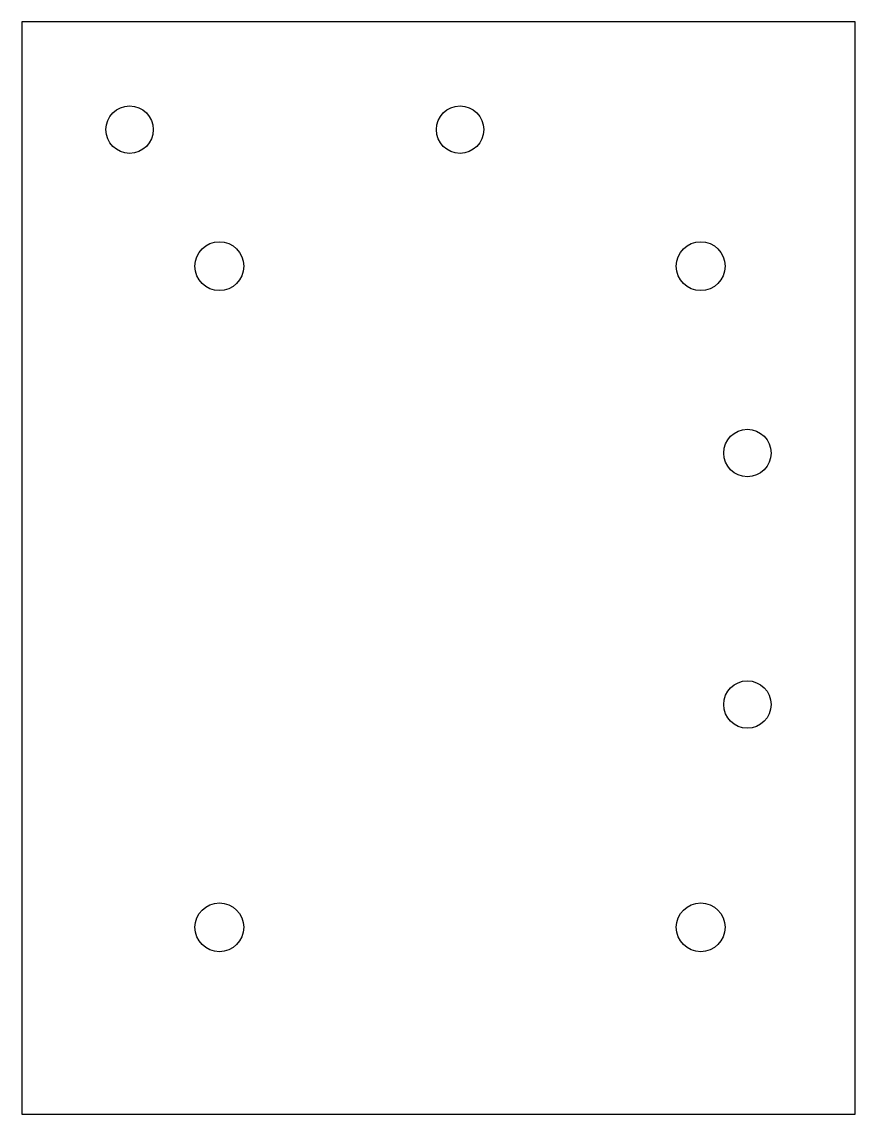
# Model space of a CAD drawing. Header units: millimetres. Extents: x 0 to 116, y 0 to 152.
import ezdxf

# ---------------------------------------------------------------- set-up
doc = ezdxf.new("R2010")
doc.units = ezdxf.units.MM
doc.layers.add('cut', color=7, linetype='Continuous')

msp = doc.modelspace()

# ---------------------------------------------------------------- linework, layer by layer
at = {"layer": 'cut'}
for p, q in [((0, 152), (0, 0)), ((116, 152), (0, 152)), ((116, 0), (116, 152)), ((0, 0), (116, 0))]:
    msp.add_line(p, q, dxfattribs=at)
for centre, radius in [((15, 137), 3.3), ((61, 137), 3.3), ((27.5, 118), 3.4), ((94.5, 118), 3.4), ((101, 92), 3.3), ((101, 57), 3.3), ((27.5, 26), 3.4), ((94.5, 26), 3.4)]:
    msp.add_circle(centre, radius, dxfattribs=at)

doc.saveas('drawing.dxf')
